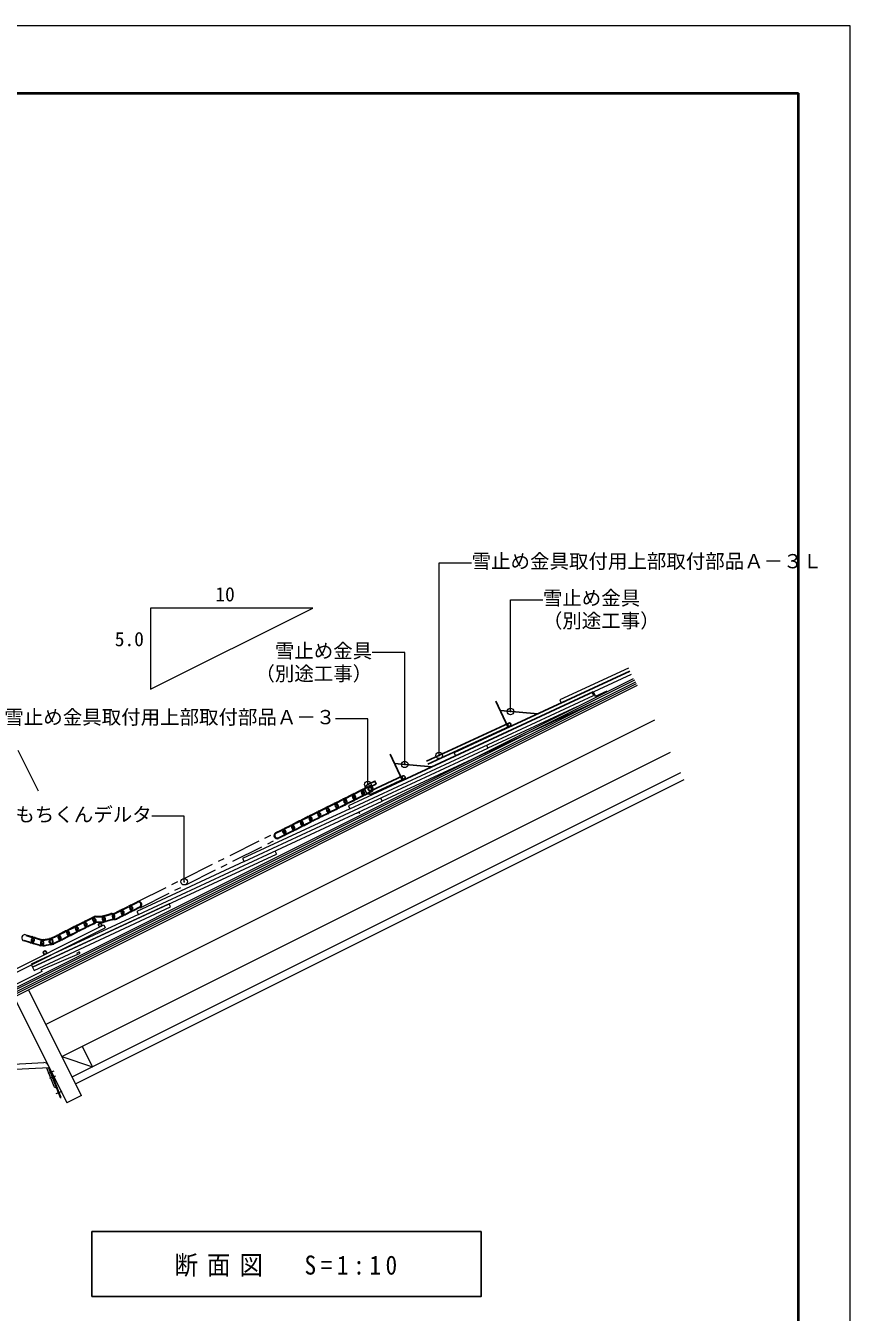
# Model space of a CAD drawing. Units: millimetres on the paper, with parts at other scales. Extents: x -210 to 210, y -148 to 150.
# Drawn here: x 83 to 210, y -48.3 to 149.9 of the extents above; entities that cross this region are included whole.
import ezdxf
from ezdxf.enums import TextEntityAlignment as Align

# ---------------------------------------------------------------- set-up
doc = ezdxf.new("R2010")
doc.units = ezdxf.units.MM
doc.header["$PDMODE"] = 32
doc.header["$PDSIZE"] = 1
doc.linetypes.add('CHAIN1', pattern=[8, 5, -1, 1, -1])
for name, color, linetype, lineweight in [('0-0', 7, 'Continuous', 18), ('0-2', 5, 'Continuous', 9), ('0-4', 5, 'Continuous', 9), ('0-5', 6, 'Continuous', 9), ('0-7', 5, 'Continuous', 9), ('0-8', 2, 'Continuous', 25), ('0-9', 2, 'Continuous', 25), ('0-A', 5, 'Continuous', 9), ('F-0_通り芯', 6, 'Continuous', 9)]:
    doc.layers.add(name, color=color, linetype=linetype, lineweight=lineweight)
doc.styles.add('ＭＳ ゴシック', font='')
doc.styles.get('ＭＳ ゴシック').set_extended_font_data('MS Gothic')

msp = doc.modelspace()

# ---------------------------------------------------------------- linework, layer by layer
at = {"layer": '0-0'}
for p, q in [((79.269, -10.193), (85.786, -9.852)), ((79.32, -10.991), (86.6, -10.61)), ((86.178, -10.632), (87.31, -13.463)), ((86.418, -11.503), (87.347, -11.131)), ((88.442, -15.217), (86.472, -10.291)), ((88.331, -15.261), (86.473, -10.617)), ((86.716, -12.245), (87.644, -11.874)), ((87.663, -14.613), (88.591, -14.242)), ((88.35, -15.254), (88.442, -15.217))]:
    msp.add_line(p, q, dxfattribs=at)
for centre, radius, start, end in [((85.822, -10.551), 0.7, 21.8, 93.00002), ((87.682, -13.314), 0.4, 201.80009, 268.22165), ((87.666, -13.814), 0.1, 21.8, 88.22162)]:
    msp.add_arc(centre, radius, start, end, dxfattribs=at)
at = {"layer": '0-2'}
for p, q in [((149.188, 37.398), (176.288, 49.995)), ((175.823, 50.925), (165.254, 46.013)), ((165.473, 45.541), (176.056, 50.46)), ((77.961, -0.027), (176.628, 49.315)), ((176.762, 49.047), (78.095, -0.295)), ((176.897, 48.779), (78.229, -0.564)), ((177.031, 48.51), (78.363, -0.832)), ((177.165, 48.242), (78.497, -1.1)), ((170.226, 47.177), (132.683, 29.727)), ((132.902, 29.256), (170.445, 46.705)), ((170.619, 45.639), (137.875, 30.42)), ((165.254, 46.013), (165.473, 45.541)), ((170.226, 47.177), (170.445, 46.705)), ((165.473, 45.541), (148.969, 37.87)), ((167.859, 44.93), (154.16, 38.563)), ((179.849, 42.876), (86.1, -4.007)), ((88.56, -8.926), (182.309, 37.956)), ((116.617, 21.113), (154.16, 38.563)), ((148.969, 37.87), (149.188, 37.398)), ((153.941, 39.034), (154.16, 38.563)), ((90.126, -12.056), (183.874, 34.826)), ((90.662, -13.13), (184.411, 33.753)), ((100.332, 12.971), (137.875, 30.42)), ((137.656, 30.892), (137.875, 30.42)), ((132.902, 29.256), (116.398, 21.585)), ((132.683, 29.727), (132.902, 29.256)), ((134.281, 28.695), (133.925, 28.513)), ((84.047, 4.828), (121.59, 22.278)), ((121.371, 22.749), (121.59, 22.278)), ((116.617, 21.113), (100.113, 13.442)), ((116.398, 21.585), (116.617, 21.113)), ((84.266, 4.356), (105.305, 14.135)), ((100.332, 12.971), (83.828, 5.3)), ((100.113, 13.442), (100.332, 12.971)), ((85.34, 4.445), (91.276, 6.969)), ((91.185, 7.147), (90.828, 6.965)), ((81.181, 0.241), (89.32, -16.037)), ((91.556, -14.919), (83.417, 1.359)), ((91.69, -7.361), (93.255, -10.492)), ((88.56, -8.926), (93.255, -10.491)), ((91.556, -14.919), (89.32, -16.037))]:
    msp.add_line(p, q, dxfattribs=at)
for points in [[(105.305, 14.135), (105.085, 14.607), (84.047, 4.828)], [(85.34, 4.445), (85.474, 4.177), (77.424, 0.152)], [(83.828, 5.3), (84.047, 4.828), (84.266, 4.356)]]:
    msp.add_lwpolyline(points, dxfattribs=at)
for centre in [(134.326, 28.606), (91.23, 7.058)]:
    msp.add_arc(centre, 0.1, 297.06508, 117.07289, dxfattribs=at)
at = {"layer": '0-4'}
for p, q in [((146.668, 67.131), (151.668, 67.131)), ((146.668, 37.476), (146.668, 67.131)), ((157.644, 44.228), (157.644, 61.461)), ((157.644, 61.461), (162.644, 61.461)), ((127.195, 60.151), (102.195, 60.151)), ((135.69, 43.109), (130.69, 43.109)), ((135.69, 33.013), (135.69, 43.109)), ((107.39, 28.11), (102.39, 28.11)), ((107.39, 18.013), (107.39, 28.11))]:
    msp.add_line(p, q, dxfattribs=at)
at = {"layer": '0-4', "color": 2, "lineweight": 25}
for p, q in [((93.159, -35.864), (93.159, -45.864)), ((153.159, -35.864), (93.159, -35.864))]:
    msp.add_line(p, q, dxfattribs=at)
at = {"layer": '0-4'}
for points in [[(102.195, 60.151), (102.195, 47.651), (127.195, 60.151)], [(141.359, 36.085), (141.359, 53.318), (136.359, 53.318)]]:
    msp.add_lwpolyline(points, dxfattribs=at)
at = {"layer": '0-4', "color": 2, "lineweight": 25}
msp.add_lwpolyline([(93.159, -45.864), (153.159, -45.864), (153.159, -35.864)], dxfattribs=at)
at = {"layer": '0-4'}
for p in [(157.644, 44.228), (146.668, 37.476), (141.359, 36.085), (135.69, 33.013), (107.39, 18.013)]:
    msp.add_point(p, dxfattribs=at)
at = {"layer": '0-5'}
msp.add_line((81.763, 38.272), (84.894, 32.011), dxfattribs=at)
at = {"layer": '0-7'}
for p, q in [((133.567, 31.616), (134.461, 32.064)), ((133.621, 31.509), (134.515, 31.956)), ((134.909, 32.287), (135.803, 32.734)), ((134.962, 32.18), (135.857, 32.627)), ((135.302, 31.5), (136.197, 31.947)), ((136.25, 31.84), (135.356, 31.393)), ((129.542, 29.604), (130.437, 30.051)), ((129.596, 29.497), (130.49, 29.944)), ((130.884, 30.275), (131.778, 30.722)), ((130.937, 30.167), (131.832, 30.615)), ((131.277, 29.488), (132.172, 29.935)), ((132.225, 29.827), (131.331, 29.38)), ((132.225, 30.946), (133.12, 31.393)), ((132.279, 30.838), (133.173, 31.285)), ((132.619, 30.158), (133.513, 30.606)), ((133.567, 30.498), (132.673, 30.051)), ((133.961, 30.829), (134.855, 31.276)), ((134.909, 31.169), (134.014, 30.722)), ((125.517, 27.591), (126.412, 28.039)), ((125.571, 27.484), (126.465, 27.931)), ((126.859, 28.262), (127.753, 28.709)), ((126.912, 28.155), (127.807, 28.602)), ((127.252, 27.475), (128.147, 27.922)), ((128.2, 27.815), (127.306, 27.368)), ((128.2, 28.933), (129.095, 29.38)), ((128.254, 28.826), (129.149, 29.273)), ((128.594, 28.146), (129.488, 28.593)), ((129.542, 28.486), (128.648, 28.039)), ((129.936, 28.817), (130.83, 29.264)), ((130.884, 29.157), (129.989, 28.709)), ((121.492, 25.579), (122.387, 26.026)), ((121.546, 25.472), (122.44, 25.919)), ((122.834, 26.25), (123.728, 26.697)), ((122.888, 26.142), (123.782, 26.59)), ((123.227, 25.463), (124.122, 25.91)), ((124.176, 25.803), (123.281, 25.355)), ((124.176, 26.921), (125.07, 27.368)), ((124.229, 26.813), (125.124, 27.26)), ((124.569, 26.134), (125.464, 26.581)), ((125.517, 26.473), (124.623, 26.026)), ((125.911, 26.804), (126.805, 27.252)), ((126.859, 27.144), (125.964, 26.697)), ((121.886, 24.792), (122.78, 25.239)), ((122.834, 25.132), (121.939, 24.685)), ((97.899, 13.805), (98.794, 14.252)), ((97.953, 13.697), (98.847, 14.144)), ((99.241, 14.475), (100.135, 14.923)), ((99.294, 14.368), (100.189, 14.815)), ((99.634, 13.688), (100.529, 14.136)), ((100.582, 14.028), (99.688, 13.581)), ((92.207, 11.988), (93.101, 12.435)), ((92.26, 11.881), (93.155, 12.328)), ((93.768, 12.712), (94.768, 12.718)), ((93.769, 12.592), (94.769, 12.598)), ((95.121, 12.833), (96.085, 13.098)), ((95.153, 12.717), (96.117, 12.982)), ((95.355, 11.984), (96.319, 12.25)), ((96.351, 12.134), (95.386, 11.869)), ((96.557, 13.134), (97.452, 13.581)), ((96.611, 13.026), (97.506, 13.474)), ((96.951, 12.347), (97.845, 12.794)), ((97.899, 12.687), (97.005, 12.239)), ((98.293, 13.017), (99.187, 13.465)), ((99.241, 13.357), (98.346, 12.91)), ((88.182, 9.976), (89.076, 10.423)), ((88.235, 9.868), (89.13, 10.315)), ((89.523, 10.646), (90.418, 11.094)), ((89.577, 10.539), (90.471, 10.986)), ((89.917, 9.859), (90.811, 10.306)), ((90.865, 10.199), (89.97, 9.752)), ((90.865, 11.317), (91.759, 11.764)), ((90.919, 11.21), (91.813, 11.657)), ((91.258, 10.53), (92.153, 10.977)), ((92.207, 10.87), (91.312, 10.423)), ((92.6, 11.201), (93.494, 11.648)), ((93.548, 11.541), (92.654, 11.094)), ((93.774, 11.832), (94.774, 11.838)), ((94.775, 11.718), (93.775, 11.712)), ((83.69, 8.597), (82.732, 8.883)), ((82.767, 8.998), (83.725, 8.712)), ((82.984, 9.726), (83.942, 9.44)), ((83.018, 9.841), (83.976, 9.555)), ((85.128, 8.168), (84.17, 8.454)), ((84.204, 8.569), (85.162, 8.283)), ((84.421, 9.297), (85.379, 9.011)), ((84.456, 9.412), (85.414, 9.126)), ((85.667, 9.095), (86.653, 9.261)), ((85.687, 8.976), (86.673, 9.142)), ((85.813, 8.227), (86.799, 8.393)), ((86.819, 8.275), (85.833, 8.108)), ((86.84, 9.305), (87.734, 9.752)), ((86.894, 9.197), (87.788, 9.645)), ((87.233, 8.518), (88.128, 8.965)), ((88.182, 8.857), (87.287, 8.41)), ((88.575, 9.188), (89.47, 9.636)), ((89.523, 9.528), (88.629, 9.081))]:
    msp.add_line(p, q, dxfattribs=at)
at = {"layer": '0-7', "linetype": 'CHAIN1'}
for p, q in [((100.144, 14.905), (121.492, 25.579)), ((100.591, 14.01), (121.939, 24.685))]:
    msp.add_line(p, q, dxfattribs=at)
at = {"layer": '0-7'}
for centre, radius, start, end in [((134.685, 31.616), 0.5, 296.56505, 116.56505), ((134.685, 31.616), 0.38, 296.56505, 116.56505), ((135.132, 31.84), 0.5, 116.56505, 296.56505), ((135.132, 31.84), 0.38, 116.56505, 296.56505), ((136.027, 32.287), 0.5, 296.56505, 116.56505), ((136.027, 32.287), 0.38, 296.56505, 116.56505), ((130.66, 29.604), 0.5, 296.56505, 116.56505), ((130.66, 29.604), 0.38, 296.56505, 116.56505), ((131.107, 29.827), 0.5, 116.56505, 296.56505), ((131.107, 29.827), 0.38, 116.56505, 296.56505), ((132.002, 30.275), 0.5, 296.56505, 116.56505), ((132.002, 30.275), 0.38, 296.56505, 116.56505), ((132.449, 30.498), 0.5, 116.56505, 296.56505), ((132.449, 30.498), 0.38, 116.56505, 296.56505), ((133.343, 30.946), 0.5, 296.56505, 116.56505), ((133.343, 30.946), 0.38, 296.56505, 116.56505), ((133.791, 31.169), 0.5, 116.56505, 296.56505), ((133.791, 31.169), 0.38, 116.56505, 296.56505), ((126.635, 27.591), 0.5, 296.56505, 116.56505), ((126.635, 27.591), 0.38, 296.56505, 116.56505), ((127.082, 27.815), 0.5, 116.56505, 296.56505), ((127.082, 27.815), 0.38, 116.56505, 296.56505), ((127.977, 28.262), 0.5, 296.56505, 116.56505), ((127.977, 28.262), 0.38, 296.56505, 116.56505), ((128.424, 28.486), 0.5, 116.56505, 296.56505), ((128.424, 28.486), 0.38, 116.56505, 296.56505), ((129.318, 28.933), 0.5, 296.56505, 116.56505), ((129.318, 28.933), 0.38, 296.56505, 116.56505), ((129.766, 29.157), 0.5, 116.56505, 296.56505), ((129.766, 29.157), 0.38, 116.56505, 296.56505), ((122.61, 25.579), 0.5, 296.56505, 116.56505), ((122.61, 25.579), 0.38, 296.56505, 116.56505), ((123.058, 25.803), 0.5, 116.56505, 296.56505), ((123.058, 25.803), 0.38, 116.56505, 296.56505), ((123.952, 26.25), 0.5, 296.56505, 116.56505), ((123.952, 26.25), 0.38, 296.56505, 116.56505), ((124.399, 26.473), 0.5, 116.56505, 296.56505), ((124.399, 26.473), 0.38, 116.56505, 296.56505), ((125.294, 26.921), 0.5, 296.56505, 116.56505), ((125.294, 26.921), 0.38, 296.56505, 116.56505), ((125.741, 27.144), 0.5, 116.56505, 296.56505), ((125.741, 27.144), 0.38, 116.56505, 296.56505), ((121.716, 25.132), 0.5, 116.56505, 296.56505), ((121.716, 25.132), 0.38, 116.56505, 296.56505), ((99.017, 13.805), 0.5, 296.56505, 116.56505), ((99.017, 13.805), 0.38, 296.56505, 116.56505), ((99.464, 14.028), 0.5, 116.56505, 296.56505), ((99.464, 14.028), 0.38, 116.56505, 296.56505), ((100.359, 14.475), 0.5, 296.56505, 116.56505), ((100.359, 14.475), 0.38, 296.56505, 116.56505), ((92.43, 11.541), 0.5, 116.56505, 296.56505), ((93.325, 11.988), 0.5, 296.56505, 116.56505), ((93.325, 11.988), 0.38, 296.56505, 116.56505), ((93.772, 12.212), 0.5, 90.37906, 270.37906), ((93.772, 12.212), 0.38, 90.37906, 270.37906), ((95.254, 12.351), 0.5, 105.37906, 285.37906), ((94.772, 12.218), 0.5, 270.37906, 90.37906), ((94.772, 12.218), 0.38, 270.37906, 90.37906), ((95.254, 12.351), 0.38, 105.37906, 285.37906), ((96.218, 12.616), 0.5, 285.37906, 105.37906), ((96.218, 12.616), 0.38, 285.37906, 105.37906), ((96.781, 12.687), 0.5, 116.56505, 296.56505), ((96.781, 12.687), 0.38, 116.56505, 296.56505), ((97.675, 13.134), 0.5, 296.56505, 116.56505), ((97.675, 13.134), 0.38, 296.56505, 116.56505), ((98.123, 13.357), 0.5, 116.56505, 296.56505), ((98.123, 13.357), 0.38, 116.56505, 296.56505), ((88.405, 9.528), 0.5, 116.56505, 296.56505), ((89.3, 9.976), 0.5, 296.56505, 116.56505), ((89.3, 9.976), 0.38, 296.56505, 116.56505), ((89.747, 10.199), 0.5, 116.56505, 296.56505), ((89.747, 10.199), 0.38, 116.56505, 296.56505), ((90.641, 10.646), 0.5, 296.56505, 116.56505), ((90.641, 10.646), 0.38, 296.56505, 116.56505), ((91.088, 10.87), 0.5, 116.56505, 296.56505), ((91.088, 10.87), 0.38, 116.56505, 296.56505), ((91.983, 11.317), 0.5, 296.56505, 116.56505), ((91.983, 11.317), 0.38, 296.56505, 116.56505), ((92.43, 11.541), 0.38, 116.56505, 296.56505), ((82.875, 9.362), 0.5, 73.37906, 253.37906), ((83.833, 9.076), 0.5, 253.37906, 73.37906), ((83.833, 9.076), 0.38, 253.37906, 73.37906), ((84.313, 8.933), 0.5, 73.37906, 253.37906), ((84.313, 8.933), 0.38, 73.37906, 253.37906), ((85.271, 8.647), 0.5, 253.37906, 73.37906), ((85.271, 8.647), 0.38, 253.37906, 73.37906), ((85.75, 8.602), 0.5, 99.56505, 279.56505), ((85.75, 8.602), 0.38, 99.56505, 279.56505), ((87.064, 8.857), 0.5, 116.56505, 296.56505), ((86.736, 8.768), 0.5, 279.56505, 99.56505), ((86.736, 8.768), 0.38, 279.56505, 99.56505), ((87.064, 8.857), 0.38, 116.56505, 296.56505), ((87.958, 9.305), 0.5, 296.56505, 116.56505), ((87.958, 9.305), 0.38, 296.56505, 116.56505), ((88.405, 9.528), 0.38, 116.56505, 296.56505)]:
    msp.add_arc(centre, radius, start, end, dxfattribs=at)
at = {"layer": '0-8', "color": 5, "lineweight": 9}
for p, q in [((77.291, 2.495), (95.001, 11.35)), ((77.515, 2.048), (95.224, 10.902)), ((95.001, 11.35), (95.224, 10.902))]:
    msp.add_line(p, q, dxfattribs=at)
at = {"layer": '0-8'}
for centre in [(94.442, 11.35), (85.945, 7.101)]:
    msp.add_circle(centre, 0.25, dxfattribs=at)
at = {"layer": '0-9'}
for p, q in [((144.728, 36.574), (157.381, 42.455)), ((144.939, 36.121), (157.591, 42.001)), ((136.153, 32.015), (141.095, 34.312)), ((136.364, 31.562), (141.306, 33.859)), ((135.9, 32.559), (136.988, 33.065))]:
    msp.add_line(p, q, dxfattribs=at)
msp.add_lwpolyline([(135.69, 33.013), (136.778, 33.518), (136.988, 33.065)], dxfattribs=at)
for centre in [(157.486, 42.228), (141.201, 34.086), (136.027, 32.287)]:
    msp.add_circle(centre, 0.25, dxfattribs=at)
for radius in [0.8, 0.3]:
    msp.add_arc((136.027, 32.287), radius, 114.92847, 294.92847, dxfattribs=at)
at = {"layer": '0-A', "color": 2, "lineweight": 25}
for p, q in [((157.311, 41.748), (176.056, 50.46)), ((141.026, 33.605), (170.408, 47.261)), ((155.415, 45.828), (157.311, 41.748)), ((170.745, 46.536), (170.408, 47.261)), ((170.745, 46.536), (172.558, 47.379)), ((156.095, 44.365), (161.846, 43.855)), ((139.13, 37.686), (141.026, 33.605)), ((139.809, 36.223), (145.56, 35.713))]:
    msp.add_line(p, q, dxfattribs=at)
at = {"layer": 'F-0_通り芯'}
for p, q in [((210, 149.878), (-210, 149.878)), ((210, -148.5), (210, 149.878))]:
    msp.add_line(p, q, dxfattribs=at)
at = {"layer": 'F-0_通り芯', "color": 3, "lineweight": 40}
for p in [(-188, 139.5), (202, -140.5)]:
    msp.add_line(p, (202, 139.5), dxfattribs=at)

# ---------------------------------------------------------------- texts
at = {"layer": '0-4', "color": 7, "style": 'ＭＳ ゴシック'}
for s, p in [('雪止め金具取付用上部取付部品Ａ－３Ｌ', (151.668, 65.631)), ('10', (112.193, 60.538)), ('雪止め金具', (162.644, 59.961)), ('（別途工事）', (162.644, 56.461)), ('5.0', (96.699, 53.634)), ('雪止め金具', (121.359, 51.818)), ('（別途工事）', (118.359, 48.318)), ('雪止め金具取付用上部取付部品Ａ－３', (79.69, 41.609)), ('ゆきもちくんデルタ', (75.39, 26.61))]:
    msp.add_text(s, height=2.199, dxfattribs=at).set_placement(p, align=Align.BOTTOM_LEFT)
at = {"layer": '0-4', "color": 7, "insert": (105.909, -42.864), "char_height": 2.933, "attachment_point": 7, "style": 'ＭＳ ゴシック'}
msp.add_mtext('\\T1.39;\\W0.9;断面図\u3000S=1:10', dxfattribs=at)

doc.saveas('drawing.dxf')
